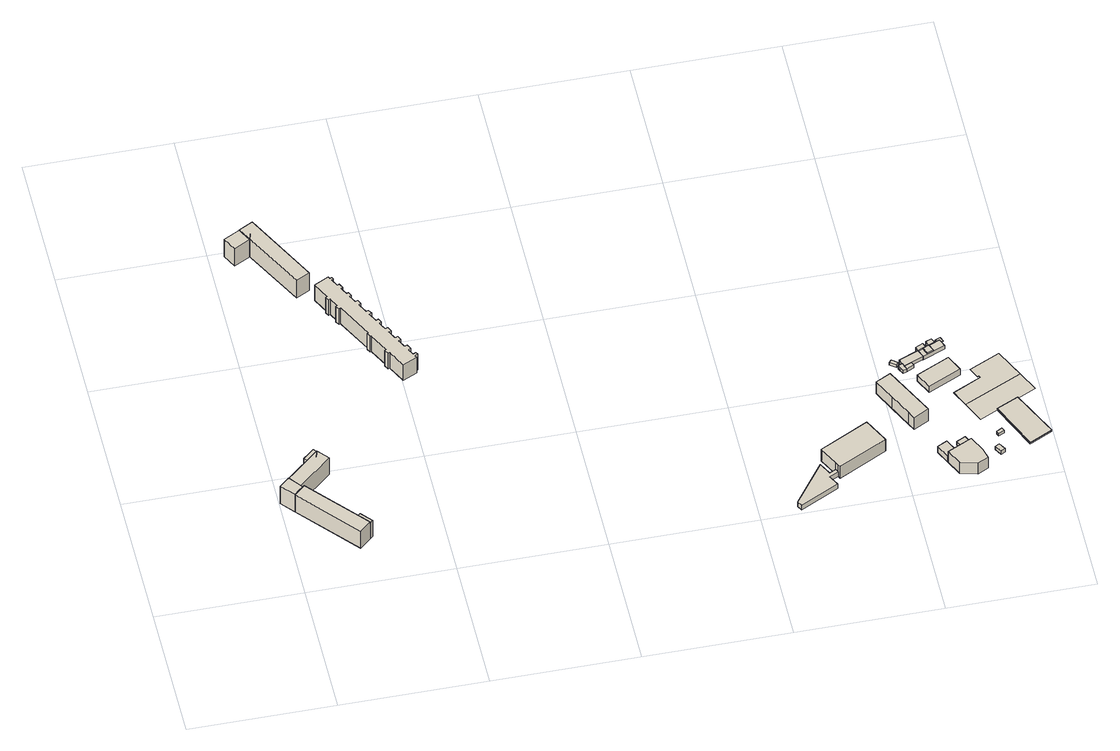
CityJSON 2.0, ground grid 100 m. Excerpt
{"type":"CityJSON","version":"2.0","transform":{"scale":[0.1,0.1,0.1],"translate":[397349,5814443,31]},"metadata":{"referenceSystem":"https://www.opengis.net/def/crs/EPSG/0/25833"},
"CityObjects":{
"building1":{"type":"Building","attributes":{"Gemeindeschluessel":"11000009","function":"31001_1010"},"address":[{"country":"Germany","locality":"Berlin","thoroughfareNumber":"211, 211A, 211B, 213, 215, 217, 219","thoroughfareName":"Köpenicker Landstraße"}],"children":["building1-1","building1-2","building1-3","building1-4","building1-5"]},
"building1-1":{"type":"BuildingPart","attributes":{"BezugspunktDach":"2200","measuredHeight":18.86,"storeysAboveGround":4},"parents":["building1"],"geometry":[{"type":"MultiSurface","lod":"1","boundaries":[[[0,1,2,3]],[[4,5,6,7]],[[4,8,9,2]],[[10,11,12,4,2,1]],[[6,5,1,0]],[[7,6,0,3]],[[13,14,9,8]],[[7,3,14,13]],[[5,12,11,10]]]}]},
"building1-2":{"type":"BuildingPart","attributes":{"BezugspunktDach":"2200","measuredHeight":16.8,"storeysAboveGround":4},"parents":["building1"],"geometry":[{"type":"Solid","lod":"1","boundaries":[[[[15,16,17,18,19,20]],[[21,22,23,24,25,26]],[[21,26,20,19]],[[22,21,19,18]],[[23,22,18,17]],[[24,23,17,16]],[[25,24,16,15]],[[26,25,15,20]]]]}]},
"building1-3":{"type":"BuildingPart","attributes":{"BezugspunktDach":"2200","measuredHeight":18.75,"storeysAboveGround":4},"parents":["building1"],"geometry":[{"type":"MultiSurface","lod":"1","boundaries":[[[27,28,29,30,31]],[[32,8,13,7,33]],[[32,33,31,30]],[[8,34,35,36,37,38,30,29]],[[14,9,29,28]],[[3,14,13,28,27]],[[33,7,27,31]],[[39,37,36,35,34]],[[39,32,38,37]],[[13,8,9,14]],[[7,40,13,14,3]]]}]},
"building1-4":{"type":"BuildingPart","attributes":{"BezugspunktDach":"2200","measuredHeight":16.39,"storeysAboveGround":4},"parents":["building1"],"geometry":[{"type":"Solid","lod":"1","boundaries":[[[[10,41,42,11]],[[43,44,5,12]],[[43,12,11,42]],[[44,43,42,41]],[[5,44,41,10]],[[12,5,10,11]]]]}]},
"building1-5":{"type":"BuildingPart","attributes":{"BezugspunktDach":"2200","measuredHeight":18.48,"storeysAboveGround":4},"parents":["building1"],"geometry":[{"type":"Solid","lod":"1","boundaries":[[[[37,36,45,46,38]],[[23,47,35,39,32]],[[23,32,38,46]],[[47,23,46,45]],[[35,47,45,36]],[[39,35,36,37]],[[32,39,37,38]]]]}]},
"building2":{"type":"Building","attributes":{"Gemeindeschluessel":"11000009","function":"31001_1010"},"address":[{"country":"Germany","locality":"Berlin","thoroughfareNumber":"152, 152A, 154, 156","thoroughfareName":"Neue Krugallee"}],"children":["building2-1","building2-2"]},
"building2-1":{"type":"BuildingPart","attributes":{"BezugspunktDach":"2200","measuredHeight":18.84,"storeysAboveGround":4},"parents":["building2"],"geometry":[{"type":"Solid","lod":"1","boundaries":[[[[48,49,50,51]],[[52,53,54,55]],[[52,55,51,50]],[[53,52,50,49]],[[54,53,49,48]],[[55,54,48,51]]]]}]},
"building2-2":{"type":"BuildingPart","attributes":{"BezugspunktDach":"2200","measuredHeight":18.56,"storeysAboveGround":4},"parents":["building2"],"geometry":[{"type":"Solid","lod":"1","boundaries":[[[[56,57,58,59,60]],[[55,61,62,63,64]],[[55,64,60,59]],[[61,55,59,58]],[[62,61,58,57]],[[63,62,57,56]],[[64,63,56,60]]]]}]},
"building3":{"type":"Building","attributes":{"Gemeindeschluessel":"11000009","BezugspunktDach":"2200","function":"31001_1010","measuredHeight":17.69,"storeysAboveGround":4},"address":[{"country":"Germany","locality":"Berlin","thoroughfareNumber":"158, 160, 162, 164, 166, 168, 170, 172, 174","thoroughfareName":"Neue Krugallee"}],"geometry":[{"type":"Solid","lod":"1","boundaries":[[[[65,66,67,68,69,70,71,72,73,74,75,76,77,78,79,80,81,82,83,84,85,86,87,88,89,90,91,92,93,94,95,96,97,98,99,100,101,102,103,104,105,106,107,108,109,110,111,112,113,114,115,116,117,118,119,120,121,122,123,124]],[[125,126,127,128,129,130,131,132,133,134,135,136,137,138,139,140,141,142,143,144,145,146,147,148,149,150,151,152,153,154,155,156,157,158,159,160,161,162,163,164,165,166,167,168,169,170,171,172,173,174,175,176,177,178,179,180,181,182,183,184]],[[125,184,124,123]],[[126,125,123,122]],[[127,126,122,121]],[[128,127,121,120]],[[129,128,120,119]],[[130,129,119,118]],[[131,130,118,117]],[[132,131,117,116]],[[133,132,116,115]],[[134,133,115,114]],[[135,134,114,113]],[[136,135,113,112]],[[137,136,112,111]],[[138,137,111,110]],[[139,138,110,109]],[[140,139,109,108]],[[141,140,108,107]],[[142,141,107,106]],[[143,142,106,105]],[[144,143,105,104]],[[145,144,104,103]],[[146,145,103,102]],[[147,146,102,101]],[[148,147,101,100]],[[149,148,100,99]],[[150,149,99,98]],[[151,150,98,97]],[[152,151,97,96]],[[153,152,96,95]],[[154,153,95,94]],[[155,154,94,93]],[[156,155,93,92]],[[157,156,92,91]],[[158,157,91,90]],[[159,158,90,89]],[[160,159,89,88]],[[161,160,88,87]],[[162,161,87,86]],[[163,162,86,85]],[[164,163,85,84]],[[165,164,84,83]],[[166,165,83,82]],[[167,166,82,81]],[[168,167,81,80]],[[169,168,80,79]],[[170,169,79,78]],[[171,170,78,77]],[[172,171,77,76]],[[173,172,76,75]],[[174,173,75,74]],[[175,174,74,73]],[[176,175,73,72]],[[177,176,72,71]],[[178,177,71,70]],[[179,178,70,69]],[[180,179,69,68]],[[181,180,68,67]],[[182,181,67,66]],[[183,182,66,65]],[[184,183,65,124]]]]}]},
"building4":{"type":"Building","attributes":{"Gemeindeschluessel":"11000009","BezugspunktDach":"2200","function":"31001_2081","measuredHeight":4.39,"storeysAboveGround":1},"address":[{"country":"Germany","locality":"Berlin","thoroughfareNumber":"1A","thoroughfareName":"Baumschulenstraße"}],"geometry":[{"type":"Solid","lod":"1","boundaries":[[[[185,186,187,188,189,190,191,192]],[[193,194,195,196,197,198,199,200]],[[193,200,192,191]],[[194,193,191,190]],[[195,194,190,189]],[[196,195,189,188]],[[197,196,188,187]],[[198,197,187,186]],[[199,198,186,185]],[[200,199,185,192]]]]}]},
"building5":{"type":"Building","attributes":{"Gemeindeschluessel":"11000009","BezugspunktDach":"2200","function":"31001_3211","measuredHeight":11.28,"storeysAboveGround":1},"address":[{"country":"Germany","locality":"Berlin","thoroughfareNumber":"1A (1)","thoroughfareName":"Baumschulenstraße"}],"geometry":[{"type":"Solid","lod":"1","boundaries":[[[[201,202,203,204,205,206]],[[207,208,209,210,211,212]],[[207,212,206,205]],[[208,207,205,204]],[[209,208,204,203]],[[210,209,203,202]],[[211,210,202,201]],[[212,211,201,206]]]]}]},
"building6":{"type":"Building","attributes":{"name":"Wasserschutzpolizei, Wache 4","Gemeindeschluessel":"11000009","BezugspunktDach":"2200","function":"31001_3071","measuredHeight":11.25,"storeysAboveGround":3},"address":[{"country":"Germany","locality":"Berlin","thoroughfareNumber":"1","thoroughfareName":"Baumschulenstraße"}],"geometry":[{"type":"Solid","lod":"1","boundaries":[[[[213,214,215,216,217,218]],[[219,220,221,222,223,224]],[[219,224,218,217]],[[220,219,217,216]],[[221,220,216,215]],[[222,221,215,214]],[[223,222,214,213]],[[224,223,213,218]]]]}]},
"building7":{"type":"Building","attributes":{"Gemeindeschluessel":"11000009","BezugspunktDach":"2200","function":"31001_2523","measuredHeight":5.95,"storeysAboveGround":1},"address":[{"country":"Germany","locality":"Berlin","thoroughfareNumber":"1 (10)","thoroughfareName":"Baumschulenstraße"}],"geometry":[{"type":"Solid","lod":"1","boundaries":[[[[225,226,227,228]],[[229,230,231,232]],[[229,232,228,227]],[[230,229,227,226]],[[231,230,226,225]],[[232,231,225,228]]]]}]},
"building8":{"type":"Building","attributes":{"Gemeindeschluessel":"11000009","BezugspunktDach":"2200","function":"51009_1610","measuredHeight":2.48,"storeysAboveGround":0},"address":[{"country":"Germany","locality":"Berlin"}],"geometry":[{"type":"Solid","lod":"1","boundaries":[[[[233,234,235,236]],[[237,238,239,240]],[[237,240,236,235]],[[238,237,235,234]],[[239,238,234,233]],[[240,239,233,236]]]]}]},
"building9":{"type":"Building","attributes":{"Gemeindeschluessel":"11000009","BezugspunktDach":"2200","function":"31001_2143","measuredHeight":10.15,"storeysAboveGround":1},"address":[{"country":"Germany","locality":"Berlin","thoroughfareNumber":"1B","thoroughfareName":"Baumschulenstraße"}],"geometry":[{"type":"Solid","lod":"1","boundaries":[[[[241,242,243,244,245,246]],[[247,248,249,250,251,252]],[[247,252,246,245]],[[248,247,245,244]],[[249,248,244,243]],[[250,249,243,242]],[[251,250,242,241]],[[252,251,241,246]]]]}]},
"building10":{"type":"Building","attributes":{"Gemeindeschluessel":"11000009","BezugspunktDach":"2200","function":"31001_2723","measuredHeight":3.22,"storeysAboveGround":1},"address":[{"country":"Germany","locality":"Berlin","thoroughfareNumber":"1 (11)","thoroughfareName":"Baumschulenstraße"}],"geometry":[{"type":"Solid","lod":"1","boundaries":[[[[253,254,255,256]],[[257,258,259,260]],[[257,260,256,255]],[[258,257,255,254]],[[259,258,254,253]],[[260,259,253,256]]]]}]},
"building11":{"type":"Building","attributes":{"Gemeindeschluessel":"11000009","function":"31001_3070"},"address":[{"country":"Germany","locality":"Berlin","thoroughfareNumber":"1 (13)","thoroughfareName":"Baumschulenstraße"}],"children":["building11-1","building11-2","building11-3"]},
"building11-1":{"type":"BuildingPart","attributes":{"BezugspunktDach":"2200","measuredHeight":3,"storeysAboveGround":1},"parents":["building11"],"geometry":[{"type":"MultiSurface","lod":"1","boundaries":[[[261,262,263,264]],[[265,266,267,268,269,270,262]],[[271,272,273,274]],[[275,276,277,278,279,280,272]],[[271,274,264,263]],[[273,272,262,261]],[[274,273,261,264]],[[276,281,271,282,283,275,270,269]],[[277,276,269,268]],[[278,277,268,267]],[[279,278,267,266]],[[280,279,266,265]],[[272,280,265,262]],[[270,283,275]],[[275,283,282,271,281]]]}]},
"building11-2":{"type":"BuildingPart","attributes":{"BezugspunktDach":"2200","measuredHeight":3,"storeysAboveGround":1},"parents":["building11"],"geometry":[{"type":"Solid","lod":"1","boundaries":[[[[262,265,266,270]],[[279,280,272,275]],[[279,275,270,266]],[[280,279,266,265]],[[272,280,265,262]],[[275,272,262,270]]]]}]},
"building11-3":{"type":"BuildingPart","attributes":{"BezugspunktDach":"2200","measuredHeight":1.68,"storeysAboveGround":1},"parents":["building11"],"geometry":[{"type":"MultiSurface","lod":"1","boundaries":[[[284,285,282,286]],[[271,272,273,274]],[[271,274,286,282]],[[287,275,283,275,272]],[[273,272,285,284]],[[274,273,284,286]],[[272,275,283,285]],[[271,282,283,275,287]]]}]},
"building12":{"type":"Building","attributes":{"Gemeindeschluessel":"11000009","BezugspunktDach":"2200","function":"31001_3071","measuredHeight":6.22,"storeysAboveGround":1},"address":[{"country":"Germany","locality":"Berlin","thoroughfareNumber":"1 (1)","thoroughfareName":"Baumschulenstraße"}],"geometry":[{"type":"Solid","lod":"1","boundaries":[[[[288,289,290,291]],[[292,293,294,295]],[[292,295,291,290]],[[293,292,290,289]],[[294,293,289,288]],[[295,294,288,291]]]]}]},
"building13":{"type":"Building","attributes":{"Gemeindeschluessel":"11000009","BezugspunktDach":"2200","function":"31001_3070","measuredHeight":3.1,"storeysAboveGround":1},"address":[{"country":"Germany","locality":"Berlin","thoroughfareNumber":"1 (15)","thoroughfareName":"Baumschulenstraße"}],"geometry":[{"type":"Solid","lod":"1","boundaries":[[[[296,297,298,299,300]],[[301,302,303,304,305]],[[301,305,300,299]],[[302,301,299,298]],[[303,302,298,297]],[[304,303,297,296]],[[305,304,296,300]]]]}]},
"building14":{"type":"Building","attributes":{"Gemeindeschluessel":"11000009","BezugspunktDach":"2200","function":"31001_2000","measuredHeight":3.72,"storeysAboveGround":1},"address":[{"country":"Germany","locality":"Berlin","thoroughfareNumber":"1 (4)","thoroughfareName":"Baumschulenstraße"}],"geometry":[{"type":"Solid","lod":"1","boundaries":[[[[306,307,308,309]],[[310,311,312,313]],[[310,313,309,308]],[[311,310,308,307]],[[312,311,307,306]],[[313,312,306,309]]]]}]},
"building15":{"type":"Building","attributes":{"Gemeindeschluessel":"11000009","BezugspunktDach":"2200","function":"31001_3070","measuredHeight":3.37,"storeysAboveGround":1},"address":[{"country":"Germany","locality":"Berlin","thoroughfareNumber":"1 (14)","thoroughfareName":"Baumschulenstraße"}],"geometry":[{"type":"Solid","lod":"1","boundaries":[[[[314,315,316,298,297]],[[317,318,319,320,321]],[[317,321,297,298]],[[318,317,298,316]],[[319,318,316,315]],[[320,319,315,314]],[[321,320,314,297]]]]}]},
"building16":{"type":"Building","attributes":{"Gemeindeschluessel":"11000009","BezugspunktDach":"2200","function":"51009_1610","measuredHeight":3.28,"storeysAboveGround":0},"address":[{"country":"Germany","locality":"Berlin"}],"geometry":[{"type":"Solid","lod":"1","boundaries":[[[[322,323,324,325,326,327,328,329,330,331,332]],[[333,334,335,336,337,338,339,340,341,342,343]],[[333,343,332,331]],[[334,333,331,330]],[[335,334,330,329]],[[336,335,329,328]],[[337,336,328,327]],[[338,337,327,326]],[[339,338,326,325]],[[340,339,325,324]],[[341,340,324,323]],[[342,341,323,322]],[[343,342,322,332]]]]}]},
"building17":{"type":"Building","attributes":{"Gemeindeschluessel":"11000009","BezugspunktDach":"2200","function":"31001_3070","measuredHeight":3.35,"storeysAboveGround":1},"address":[{"country":"Germany","locality":"Berlin","thoroughfareNumber":"1 (16)","thoroughfareName":"Baumschulenstraße"}],"geometry":[{"type":"Solid","lod":"1","boundaries":[[[[344,345,346,347]],[[348,349,350,351]],[[348,351,347,346]],[[349,348,346,345]],[[350,349,345,344]],[[351,350,344,347]]]]}]},
"building18":{"type":"Building","attributes":{"Gemeindeschluessel":"11000009","BezugspunktDach":"2200","function":"31001_2000","measuredHeight":2.6,"storeysAboveGround":1},"address":[{"country":"Germany","locality":"Berlin","thoroughfareNumber":"1 (3)","thoroughfareName":"Baumschulenstraße"}],"geometry":[{"type":"Solid","lod":"1","boundaries":[[[[352,353,354,355]],[[356,357,358,359]],[[356,359,355,354]],[[357,356,354,353]],[[358,357,353,352]],[[359,358,352,355]]]]}]},
"building19":{"type":"Building","attributes":{"Gemeindeschluessel":"11000009","BezugspunktDach":"2200","function":"31001_3070","measuredHeight":0.674,"storeysAboveGround":1},"address":[{"country":"Germany","locality":"Berlin","thoroughfareNumber":"1 (17)","thoroughfareName":"Baumschulenstraße"}],"geometry":[{"type":"Solid","lod":"1","boundaries":[[[[360,361,362,363]],[[364,365,339,366]],[[364,366,363,362]],[[365,364,362,361]],[[339,365,361,360]],[[366,339,360,363]]]]}]},
"building20":{"type":"Building","attributes":{"Gemeindeschluessel":"11000009","function":"31001_2444"},"address":[{"country":"Germany","locality":"Berlin","thoroughfareNumber":"1 (2)","thoroughfareName":"Baumschulenstraße"}],"children":["building20-1","building20-2","building20-3"]},
"building20-1":{"type":"BuildingPart","attributes":{"BezugspunktDach":"2200","measuredHeight":0.01,"storeysAboveGround":2},"parents":["building20"],"geometry":[{"type":"MultiSurface","lod":"1","boundaries":[[[367,368,369,370,371,372,373,374,375,376,377,378,379,380,381]],[[374,373,372,371,370,369,368,367,375]],[[380,379,378,377,376,375,367,381]]]}]},
"building20-2":{"type":"BuildingPart","attributes":{"BezugspunktDach":"2200","measuredHeight":0.405,"storeysAboveGround":2},"parents":["building20"],"geometry":[{"type":"Solid","lod":"1","boundaries":[[[[382,383,384,385,386]],[[387,388,389,390,391]],[[387,391,386,385]],[[388,387,385,384]],[[389,388,384,383]],[[390,389,383,382]],[[391,390,382,386]]]]}]},
"building20-3":{"type":"BuildingPart","attributes":{"BezugspunktDach":"2200","measuredHeight":0.11,"storeysAboveGround":2},"parents":["building20"],"geometry":[{"type":"Solid","lod":"1","boundaries":[[[[392,393,394,395,396,397,398,399]],[[392,399,381,380]],[[393,392,380,379]],[[394,393,379,378]],[[395,394,378,377]],[[396,395,377,376]],[[397,396,376,375]],[[398,397,375,367]],[[399,398,367,381]],[[367,375,376,377,378,379,380,381]]]]}]}
},
"vertices":[
[426,275,201],[500,341,201],[152,740,201],[79,673,201],[152,740,39],[500,341,39],[426,275,39],[79,673,39],[142,730,39],[142,730,201],[500,341,189],[433,418,189],[433,418,39],[110,702,39],[110,702,201],
[222,955,194],[280,963,194],[296,1019,194],[277,1041,194],[240,1009,194],[202,978,194],[240,1009,39],[277,1041,39],[296,1019,39],[280,963,39],[222,955,39],[202,978,39],
[79,673,204],[110,702,204],[142,730,204],[68,822,204],[0,764,204],[68,822,39],[0,764,39],[128,748,39],[130,745,39],[130,745,200],[99,784,200],[68,822,200],[99,784,39],[102,694,39],
[522,361,189],[455,438,189],[455,438,39],[522,361,39],
[361,944,200],[296,1019,200],[361,944,39],
[480,2487,208],[572,2537,208],[307,3046,208],[210,2996,208],[307,3046,41],[572,2537,41],[480,2487,41],[210,2996,41],
[147,2843,206],[260,2901,206],[280,2972,206],[210,2996,206],[99,2939,206],[280,2972,41],[260,2901,41],[147,2843,41],[99,2939,41],
[647,2328,191],[636,2322,191],[649,2296,191],[661,2302,191],[694,2237,191],[682,2232,191],[698,2203,191],[708,2209,191],[836,1960,191],[828,1956,191],[842,1927,191],[851,1932,191],[921,1795,191],[909,1790,191],[924,1760,191],[936,1765,191],[1000,1641,191],[1097,1687,191],[1089,1702,191],[1109,1713,191],[1100,1730,191],[1081,1719,191],[1058,1763,191],[1077,1772,191],[1059,1806,191],[1041,1797,191],[1013,1852,191],[1030,1861,191],[1016,1892,191],[997,1882,191],[969,1939,191],[985,1948,191],[969,1981,191],[951,1973,191],[923,2028,191],[940,2037,191],[925,2065,191],[909,2056,191],[878,2116,191],[896,2124,191],[879,2154,191],[863,2146,191],[829,2213,191],[845,2222,191],[830,2252,191],[813,2244,191],[786,2297,191],[800,2304,191],[786,2330,191],[773,2324,191],[745,2377,191],[759,2384,191],[744,2415,191],[729,2408,191],[704,2459,191],[717,2466,191],[709,2482,191],[695,2475,191],[687,2492,191],[589,2442,191],[687,2492,42],[695,2475,42],[709,2482,42],[717,2466,42],[704,2459,42],[729,2408,42],[744,2415,42],[759,2384,42],[745,2377,42],[773,2324,42],[786,2330,42],[800,2304,42],[786,2297,42],[813,2244,42],[830,2252,42],[845,2222,42],[829,2213,42],[863,2146,42],[879,2154,42],[896,2124,42],[878,2116,42],[909,2056,42],[925,2065,42],[940,2037,42],[923,2028,42],[951,1973,42],[969,1981,42],[985,1948,42],[969,1939,42],[997,1882,42],[1016,1892,42],[1030,1861,42],[1013,1852,42],[1041,1797,42],[1059,1806,42],[1077,1772,42],[1058,1763,42],[1081,1719,42],[1100,1730,42],[1109,1713,42],[1089,1702,42],[1097,1687,42],[1000,1641,42],[936,1765,42],[924,1760,42],[909,1790,42],[921,1795,42],[851,1932,42],[842,1927,42],[828,1956,42],[836,1960,42],[708,2209,42],[698,2203,42],[682,2232,42],[694,2237,42],[661,2302,42],[649,2296,42],[636,2322,42],[647,2328,42],[589,2442,42],
[3268,2,82],[3534,136,82],[3498,207,82],[3561,239,82],[3549,264,82],[3504,241,82],[3461,325,82],[3250,38,82],[3461,325,38],[3504,241,38],[3549,264,38],[3561,239,38],[3498,207,38],[3534,136,38],[3268,2,38],[3250,38,38],
[3549,264,149],[3561,239,149],[3569,223,149],[3904,392,149],[3817,564,149],[3483,395,149],[3817,564,36],[3904,392,36],[3569,223,36],[3561,239,36],[3549,264,36],[3483,395,36],
[4027,750,140],[4100,597,140],[4127,544,140],[4231,599,140],[4055,953,140],[3953,902,140],[4055,953,28],[4231,599,28],[4127,544,28],[4100,597,28],[4027,750,28],[3953,902,28],
[4278,228,81],[4344,260,81],[4300,355,81],[4233,322,81],[4300,355,22],[4344,260,22],[4278,228,22],[4233,322,22],
[4128,1095,52],[4143,1114,52],[4104,1146,52],[4088,1127,52],[4104,1146,28],[4143,1114,28],[4128,1095,28],[4088,1127,28],
[4334,116,123],[4449,88,123],[4521,122,123],[4503,199,123],[4451,308,123],[4281,226,123],[4451,308,21],[4503,199,21],[4521,122,21],[4449,88,21],[4334,116,21],[4281,226,21],
[4392,312,55],[4451,343,55],[4427,391,55],[4367,361,55],[4427,391,23],[4451,343,23],[4392,312,23],[4367,361,23],
[4159,1038,55],[4184,1048,55],[4166,1098,55],[4138,1085,55],[4236,1070,55],[4226,1095,55],[4310,1131,55],[4288,1186,55],[4154,1131,55],[4174,1073,55],[4166,1098,25],[4184,1048,25],[4159,1038,25],[4138,1085,25],[4174,1073,25],[4154,1131,25],[4288,1186,25],[4310,1131,25],[4226,1095,25],[4236,1070,25],[4168,1092,25],[4166,1098,35],[4174,1073,35],
[4159,1038,35],[4184,1048,35],[4138,1085,35],[4170,1087,25],
[4291,848,75],[4517,954,75],[4462,1070,75],[4235,962,75],[4462,1070,19],[4517,954,19],[4291,848,19],[4235,962,19],
[4292,1188,56],[4322,1200,56],[4344,1209,56],[4331,1241,56],[4281,1217,56],[4331,1241,25],[4344,1209,25],[4322,1200,25],[4292,1188,25],[4281,1217,25],
[4630,222,51],[4658,238,51],[4630,288,51],[4601,271,51],[4630,288,19],[4658,238,19],[4630,222,19],[4601,271,19],
[4342,1151,56],[4387,1170,56],[4366,1218,56],[4344,1209,22],[4366,1218,22],[4387,1170,22],[4342,1151,22],[4322,1200,22],
[4310,1131,52],[4466,1196,52],[4444,1250,52],[4436,1247,52],[4408,1235,52],[4387,1227,52],[4366,1218,52],[4344,1209,52],[4322,1200,52],[4292,1188,52],[4288,1186,52],[4292,1188,19],[4322,1200,19],[4344,1209,19],[4366,1218,19],[4387,1227,19],[4408,1235,19],[4436,1247,19],[4444,1250,19],[4466,1196,19],[4310,1131,19],[4288,1186,19],
[4368,1219,56],[4408,1235,56],[4393,1268,56],[4355,1251,56],[4393,1268,23],[4408,1235,23],[4368,1219,23],[4355,1251,23],
[4648,380,46],[4686,399,46],[4676,422,46],[4638,402,46],[4676,422,20],[4686,399,20],[4648,380,20],[4638,402,20],
[4436,1247,25],[4470,1261,25],[4458,1295,25],[4422,1280,25],[4458,1295,19],[4470,1261,19],[4422,1280,19],
[4499,706,9],[4567,558,9],[4686,615,9],[4832,281,9],[4847,288,9],[4992,358,9],[4837,685,9],[4967,746,9],[4899,889,9],[4801,1095,9],[4591,997,9],[4625,924,9],[4633,928,9],[4639,914,9],[4446,821,9],
[4832,281,22],[4847,288,22],[4992,358,22],[4837,685,22],[4686,615,22],[4837,685,18],[4992,358,18],[4847,288,18],[4832,281,18],[4686,615,18],
[4639,914,8],[4633,928,8],[4625,924,8],[4591,997,8],[4801,1095,8],[4899,889,8],[4499,706,8],[4446,821,8]
]}
